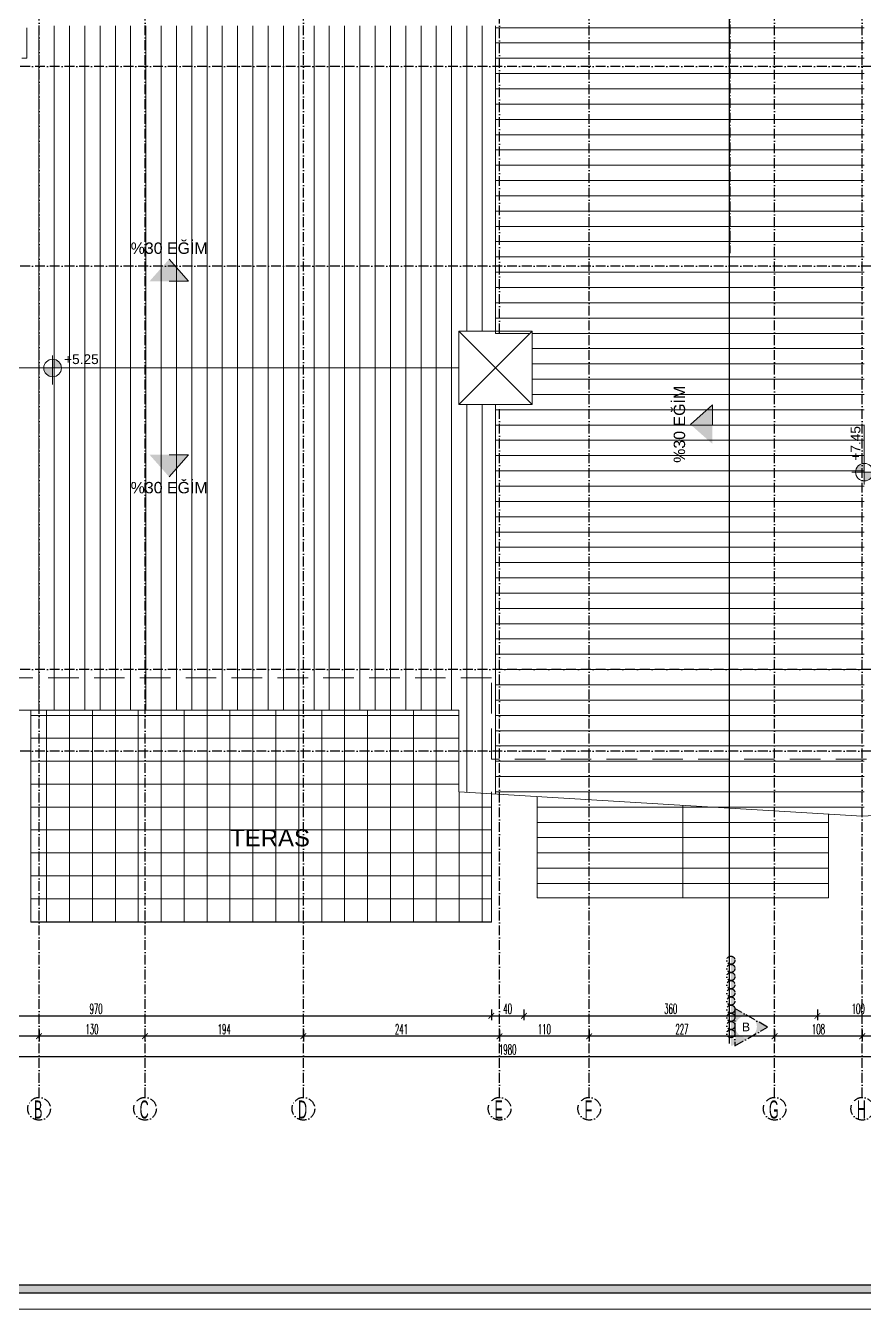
# Model space of a CAD drawing. Extents: x 775040 to 808375, y 4159409 to 4163651.
# Drawn here: x 788121 to 789150, y 4159409 to 4160984 of the extents above; entities that cross this region are included whole.
import ezdxf
from ezdxf.enums import TextEntityAlignment as Align

# ---------------------------------------------------------------- set-up
doc = ezdxf.new("R2010")
doc.units = 0
doc.header["$MEASUREMENT"] = 0
doc.header["$PDMODE"] = 3
for name, pattern in [('ACAD_ISO10W100', [18, 12, -3, 0, -3]), ('DUZ', [500, 500]), ('HIDDEN', [0.375, 0.25, -0.125])]:
    doc.linetypes.add(name, pattern=pattern)
doc.layers.get('0').update_dxf_attribs({"linetype": 'DUZ'})
for name, color, linetype, lineweight in [('KALIN', 30, 'Continuous', 18), ('yazı1', 53, 'Continuous', 15), ('Z_aks', 2, 'ACAD_ISO10W100', 30), ('Z_antet', 31, 'Continuous', 30), ('Z_dış ölçü', 115, 'Continuous', 25), ('Z_g2', 2, 'Continuous', 9), ('Z_g4', 4, 'Continuous', 15), ('Z_g6', 6, 'Continuous', 20), ('Z_kesit yazısı', 190, 'Continuous', 18), ('Z_kesit çizgisi', 6, 'ACAD_ISO10W100', 30), ('Z_tarama', 8, 'Continuous', 5), ('Z_yazı', 4, 'Continuous', 20), ('Z_zemin kat emsal', 1, 'Continuous', 9)]:
    doc.layers.add(name, color=color, linetype=linetype, lineweight=lineweight)
doc.styles.add('ARIAL', font='ariblk.ttf', dxfattribs={"height": 1})
doc.styles.add('KOT', font='ROMANS.SHX')
doc.styles.add('OLCUIC', font='ROMANS.SHX', dxfattribs={"width": 0.5})
doc.styles.add('SIMPLEX', font='arial.ttf', dxfattribs={"width": 0.5})
doc.dimstyles.new('ölçü 50', dxfattribs={"dimtxt": 12.5, "dimasz": 7, "dimexe": 5.3, "dimexo": 5, "dimgap": 2.5, "dimtad": 1, "dimdec": 0, "dimzin": 9, "dimdsep": 46, "dimtxsty": 'OLCUIC', "dimblk1": 'ARCHTICK', "dimblk2": 'ARCHTICK', "dimsah": 1, "dimcen": 0, "dimdle": 5.5, "dimadec": 0, "dimazin": 0, "dimtfac": 1, "dimtdec": 0, "dimtix": 1, "dimtofl": 0, "dimtmove": 1, "dimatfit": 3, "dimldrblk": 'ARCHTICK', "dimfxl": 0, "dimtolj": 1, "dimtzin": 0, "dimarcsym": 0})

# ---------------------------------------------------------------- blocks, each defined once
blk = doc.blocks.new('_ARCHTICK')
at = {"color": 0, "linetype": 'ByBlock', "const_width": 0.15}
blk.add_lwpolyline([(-0.5, -0.5), (0.5, 0.5)], dxfattribs=at)
blk = doc.blocks.new('*D904')
at = {"layer": 'Defpoints', "color": 0, "linetype": 'Continuous', "transparency": 16777216}
for p in [(787722.6, 4159793.8), (788692.6, 4159793.8), (788692.6, 4159768.8)]:
    blk.add_point(p, dxfattribs=at)
at = {"layer": 'Z_dış ölçü', "color": 0, "linetype": 'Continuous', "lineweight": -2, "transparency": 16777216}
for p, q in [((787717.1, 4159768.8), (788698.1, 4159768.8)), ((787722.6, 4159776.8), (787722.6, 4159763.5)), ((788692.6, 4159776.8), (788692.6, 4159763.5))]:
    blk.add_line(p, q, dxfattribs=at)
at = {"layer": 'Z_dış ölçü', "color": 0, "linetype": 'Continuous', "lineweight": -2, "transparency": 16777216, "xscale": 7, "yscale": 7, "zscale": 7, "rotation": 180}
blk.add_blockref('_ARCHTICK', (787722.6, 4159768.8), dxfattribs=at)
at = {"layer": 'Z_dış ölçü', "color": 0, "linetype": 'Continuous', "lineweight": -2, "transparency": 16777216, "xscale": 7, "yscale": 7, "zscale": 7}
blk.add_blockref('_ARCHTICK', (788692.6, 4159768.8), dxfattribs=at)
at = {"layer": 'Z_dış ölçü', "color": 0, "linetype": 'Continuous', "transparency": 16777216, "insert": (788207.6, 4159777.5), "char_height": 12.5, "attachment_point": 5, "style": 'OLCUIC'}
blk.add_mtext('\\A1;970', dxfattribs=at)
blk = doc.blocks.new('*D905')
at = {"layer": 'Defpoints', "color": 0, "linetype": 'Continuous', "transparency": 16777216}
for p in [(788692.6, 4159793.8), (788732.6, 4159795.1), (788732.6, 4159768.8)]:
    blk.add_point(p, dxfattribs=at)
at = {"layer": 'Z_dış ölçü', "color": 0, "linetype": 'Continuous', "lineweight": -2, "transparency": 16777216}
for p, q in [((788687.1, 4159768.8), (788738.1, 4159768.8)), ((788692.6, 4159776.8), (788692.6, 4159763.5)), ((788732.6, 4159776.8), (788732.6, 4159763.5))]:
    blk.add_line(p, q, dxfattribs=at)
at = {"layer": 'Z_dış ölçü', "color": 0, "linetype": 'Continuous', "lineweight": -2, "transparency": 16777216, "xscale": 7, "yscale": 7, "zscale": 7, "rotation": 180}
blk.add_blockref('_ARCHTICK', (788692.6, 4159768.8), dxfattribs=at)
at = {"layer": 'Z_dış ölçü', "color": 0, "linetype": 'Continuous', "lineweight": -2, "transparency": 16777216, "xscale": 7, "yscale": 7, "zscale": 7}
blk.add_blockref('_ARCHTICK', (788732.6, 4159768.8), dxfattribs=at)
at = {"layer": 'Z_dış ölçü', "color": 0, "linetype": 'Continuous', "transparency": 16777216, "insert": (788712.6, 4159777.5), "char_height": 12.5, "attachment_point": 5, "style": 'OLCUIC'}
blk.add_mtext('\\A1;40', dxfattribs=at)
blk = doc.blocks.new('*D906')
at = {"layer": 'Defpoints', "color": 0, "linetype": 'Continuous', "transparency": 16777216}
for p in [(788732.6, 4159795.1), (789092.6, 4159795.1), (789092.6, 4159768.8)]:
    blk.add_point(p, dxfattribs=at)
at = {"layer": 'Z_dış ölçü', "color": 0, "linetype": 'Continuous', "lineweight": -2, "transparency": 16777216}
for p, q in [((788727.1, 4159768.8), (789098.1, 4159768.8)), ((788732.6, 4159776.8), (788732.6, 4159763.5)), ((789092.6, 4159776.8), (789092.6, 4159763.5))]:
    blk.add_line(p, q, dxfattribs=at)
at = {"layer": 'Z_dış ölçü', "color": 0, "linetype": 'Continuous', "lineweight": -2, "transparency": 16777216, "xscale": 7, "yscale": 7, "zscale": 7, "rotation": 180}
blk.add_blockref('_ARCHTICK', (788732.6, 4159768.8), dxfattribs=at)
at = {"layer": 'Z_dış ölçü', "color": 0, "linetype": 'Continuous', "lineweight": -2, "transparency": 16777216, "xscale": 7, "yscale": 7, "zscale": 7}
blk.add_blockref('_ARCHTICK', (789092.6, 4159768.8), dxfattribs=at)
at = {"layer": 'Z_dış ölçü', "color": 0, "linetype": 'Continuous', "transparency": 16777216, "insert": (788912.6, 4159777.5), "char_height": 12.5, "attachment_point": 5, "style": 'OLCUIC'}
blk.add_mtext('\\A1;360', dxfattribs=at)
blk = doc.blocks.new('*D907')
at = {"layer": 'Defpoints', "color": 0, "linetype": 'Continuous', "transparency": 16777216}
for p in [(789092.6, 4159795.1), (789192.6, 4159793.8), (789192.6, 4159768.8)]:
    blk.add_point(p, dxfattribs=at)
at = {"layer": 'Z_dış ölçü', "color": 0, "linetype": 'Continuous', "lineweight": -2, "transparency": 16777216}
for p, q in [((789087.1, 4159768.8), (789198.1, 4159768.8)), ((789092.6, 4159776.8), (789092.6, 4159763.5)), ((789192.6, 4159776.8), (789192.6, 4159763.5))]:
    blk.add_line(p, q, dxfattribs=at)
at = {"layer": 'Z_dış ölçü', "color": 0, "linetype": 'Continuous', "lineweight": -2, "transparency": 16777216, "xscale": 7, "yscale": 7, "zscale": 7, "rotation": 180}
blk.add_blockref('_ARCHTICK', (789092.6, 4159768.8), dxfattribs=at)
at = {"layer": 'Z_dış ölçü', "color": 0, "linetype": 'Continuous', "lineweight": -2, "transparency": 16777216, "xscale": 7, "yscale": 7, "zscale": 7}
blk.add_blockref('_ARCHTICK', (789192.6, 4159768.8), dxfattribs=at)
at = {"layer": 'Z_dış ölçü', "color": 0, "linetype": 'Continuous', "transparency": 16777216, "insert": (789142.6, 4159777.5), "char_height": 12.5, "attachment_point": 5, "style": 'OLCUIC'}
blk.add_mtext('\\A1;100', dxfattribs=at)
blk = doc.blocks.new('*D982')
at = {"layer": 'Defpoints', "color": 0, "linetype": 'Continuous', "transparency": 16777216}
for p in [(787915.1, 4161723.8), (787407.6, 4160943.8), (788692.6, 4160943.8)]:
    blk.add_point(p, dxfattribs=at)
at = {"layer": 'Z_dış ölçü', "color": 0, "linetype": 'Continuous', "lineweight": -2, "transparency": 16777216}
for p, q in [((787415.6, 4161723.8), (787402.3, 4161723.8)), ((787407.6, 4161729.3), (787407.6, 4160938.3)), ((787415.6, 4160943.8), (787402.3, 4160943.8))]:
    blk.add_line(p, q, dxfattribs=at)
at = {"layer": 'Z_dış ölçü', "color": 0, "linetype": 'Continuous', "lineweight": -2, "transparency": 16777216, "xscale": 7, "yscale": 7, "zscale": 7}
for p, rotation in [((787407.6, 4161723.8), 90), ((787407.6, 4160943.8), 270)]:
    blk.add_blockref('_ARCHTICK', p, dxfattribs=dict(at, rotation=rotation))
at = {"layer": 'Z_dış ölçü', "color": 0, "linetype": 'Continuous', "transparency": 16777216, "insert": (787398.9, 4161333.8), "char_height": 12.5, "attachment_point": 5, "rotation": 90, "style": 'OLCUIC'}
blk.add_mtext('\\A1;780', dxfattribs=at)
blk = doc.blocks.new('*D983')
at = {"layer": 'Defpoints', "color": 0, "linetype": 'Continuous', "transparency": 16777216}
for p in [(788692.6, 4160943.8), (787407.6, 4160083.8), (788692.6, 4160083.8)]:
    blk.add_point(p, dxfattribs=at)
at = {"layer": 'Z_dış ölçü', "color": 0, "linetype": 'Continuous', "lineweight": -2, "transparency": 16777216}
for p, q in [((787407.6, 4160949.3), (787407.6, 4160078.3)), ((787415.6, 4160943.8), (787402.3, 4160943.8)), ((787415.6, 4160083.8), (787402.3, 4160083.8))]:
    blk.add_line(p, q, dxfattribs=at)
at = {"layer": 'Z_dış ölçü', "color": 0, "linetype": 'Continuous', "lineweight": -2, "transparency": 16777216, "xscale": 7, "yscale": 7, "zscale": 7}
for p, rotation in [((787407.6, 4160943.8), 90), ((787407.6, 4160083.8), 270)]:
    blk.add_blockref('_ARCHTICK', p, dxfattribs=dict(at, rotation=rotation))
at = {"layer": 'Z_dış ölçü', "color": 0, "linetype": 'Continuous', "transparency": 16777216, "insert": (787398.9, 4160513.8), "char_height": 12.5, "attachment_point": 5, "rotation": 90, "style": 'OLCUIC'}
blk.add_mtext('\\A1;860', dxfattribs=at)
blk = doc.blocks.new('*D984')
at = {"layer": 'Defpoints', "color": 0, "linetype": 'Continuous', "transparency": 16777216}
for p in [(788692.6, 4160083.8), (787407.6, 4159933.8), (788732.6, 4159933.8)]:
    blk.add_point(p, dxfattribs=at)
at = {"layer": 'Z_dış ölçü', "color": 0, "linetype": 'Continuous', "lineweight": -2, "transparency": 16777216}
for p, q in [((787415.6, 4160083.8), (787402.3, 4160083.8)), ((787407.6, 4160089.3), (787407.6, 4159928.3)), ((787415.6, 4159933.8), (787402.3, 4159933.8))]:
    blk.add_line(p, q, dxfattribs=at)
at = {"layer": 'Z_dış ölçü', "color": 0, "linetype": 'Continuous', "lineweight": -2, "transparency": 16777216, "xscale": 7, "yscale": 7, "zscale": 7}
for p, rotation in [((787407.6, 4160083.8), 90), ((787407.6, 4159933.8), 270)]:
    blk.add_blockref('_ARCHTICK', p, dxfattribs=dict(at, rotation=rotation))
at = {"layer": 'Z_dış ölçü', "color": 0, "linetype": 'Continuous', "transparency": 16777216, "insert": (787398.9, 4160008.8), "char_height": 12.5, "attachment_point": 5, "rotation": 90, "style": 'OLCUIC'}
blk.add_mtext('\\A1;150', dxfattribs=at)
blk = doc.blocks.new('*D953')
at = {"layer": 'Defpoints', "color": 0, "linetype": 'Continuous', "transparency": 16777216}
for p in [(789147.6, 4159832), (789212.6, 4159768.8), (789147.6, 4159743.8)]:
    blk.add_point(p, dxfattribs=at)
at = {"layer": 'Z_dış ölçü', "color": 0, "linetype": 'Continuous', "lineweight": -2, "transparency": 16777216}
for p, q in [((789147.6, 4159751.8), (789147.6, 4159738.5)), ((789212.6, 4159751.8), (789212.6, 4159738.5)), ((789218.1, 4159743.8), (789142.1, 4159743.8))]:
    blk.add_line(p, q, dxfattribs=at)
at = {"layer": 'Z_dış ölçü', "color": 0, "linetype": 'Continuous', "lineweight": -2, "transparency": 16777216, "xscale": 7, "yscale": 7, "zscale": 7, "rotation": 180}
blk.add_blockref('_ARCHTICK', (789147.6, 4159743.8), dxfattribs=at)
at = {"layer": 'Z_dış ölçü', "color": 0, "linetype": 'Continuous', "lineweight": -2, "transparency": 16777216, "xscale": 7, "yscale": 7, "zscale": 7}
blk.add_blockref('_ARCHTICK', (789212.6, 4159743.8), dxfattribs=at)
at = {"layer": 'Z_dış ölçü', "color": 0, "linetype": 'Continuous', "transparency": 16777216, "insert": (789180.1, 4159752.5), "char_height": 12.5, "attachment_point": 5, "style": 'OLCUIC'}
blk.add_mtext('\\A1;65', dxfattribs=at)
blk = doc.blocks.new('*D954')
at = {"layer": 'Defpoints', "color": 0, "linetype": 'Continuous', "transparency": 16777216}
for p in [(789040.1, 4159832), (789147.6, 4159832), (789040.1, 4159743.8)]:
    blk.add_point(p, dxfattribs=at)
at = {"layer": 'Z_dış ölçü', "color": 0, "linetype": 'Continuous', "lineweight": -2, "transparency": 16777216}
for p, q in [((789040.1, 4159751.8), (789040.1, 4159738.5)), ((789147.6, 4159751.8), (789147.6, 4159738.5)), ((789153.1, 4159743.8), (789034.6, 4159743.8))]:
    blk.add_line(p, q, dxfattribs=at)
at = {"layer": 'Z_dış ölçü', "color": 0, "linetype": 'Continuous', "lineweight": -2, "transparency": 16777216, "xscale": 7, "yscale": 7, "zscale": 7, "rotation": 180}
blk.add_blockref('_ARCHTICK', (789040.1, 4159743.8), dxfattribs=at)
at = {"layer": 'Z_dış ölçü', "color": 0, "linetype": 'Continuous', "lineweight": -2, "transparency": 16777216, "xscale": 7, "yscale": 7, "zscale": 7}
blk.add_blockref('_ARCHTICK', (789147.6, 4159743.8), dxfattribs=at)
at = {"layer": 'Z_dış ölçü', "color": 0, "linetype": 'Continuous', "transparency": 16777216, "insert": (789093.9, 4159752.5), "char_height": 12.5, "attachment_point": 5, "style": 'OLCUIC'}
blk.add_mtext('\\A1;108', dxfattribs=at)
blk = doc.blocks.new('*D955')
at = {"layer": 'Defpoints', "color": 0, "linetype": 'Continuous', "transparency": 16777216}
for p in [(788812.6, 4159832), (789040.1, 4159832), (788812.6, 4159743.8)]:
    blk.add_point(p, dxfattribs=at)
at = {"layer": 'Z_dış ölçü', "color": 0, "linetype": 'Continuous', "lineweight": -2, "transparency": 16777216}
for p, q in [((788812.6, 4159751.8), (788812.6, 4159738.5)), ((789040.1, 4159751.8), (789040.1, 4159738.5)), ((789045.6, 4159743.8), (788807.1, 4159743.8))]:
    blk.add_line(p, q, dxfattribs=at)
at = {"layer": 'Z_dış ölçü', "color": 0, "linetype": 'Continuous', "lineweight": -2, "transparency": 16777216, "xscale": 7, "yscale": 7, "zscale": 7, "rotation": 180}
blk.add_blockref('_ARCHTICK', (788812.6, 4159743.8), dxfattribs=at)
at = {"layer": 'Z_dış ölçü', "color": 0, "linetype": 'Continuous', "lineweight": -2, "transparency": 16777216, "xscale": 7, "yscale": 7, "zscale": 7}
blk.add_blockref('_ARCHTICK', (789040.1, 4159743.8), dxfattribs=at)
at = {"layer": 'Z_dış ölçü', "color": 0, "linetype": 'Continuous', "transparency": 16777216, "insert": (788926.4, 4159752.5), "char_height": 12.5, "attachment_point": 5, "style": 'OLCUIC'}
blk.add_mtext('\\A1;227', dxfattribs=at)
blk = doc.blocks.new('*D956')
at = {"layer": 'Defpoints', "color": 0, "linetype": 'Continuous', "transparency": 16777216}
for p in [(788702.6, 4159832), (788812.6, 4159832), (788702.6, 4159743.8)]:
    blk.add_point(p, dxfattribs=at)
at = {"layer": 'Z_dış ölçü', "color": 0, "linetype": 'Continuous', "lineweight": -2, "transparency": 16777216}
for p, q in [((788702.6, 4159751.8), (788702.6, 4159738.5)), ((788812.6, 4159751.8), (788812.6, 4159738.5)), ((788818.1, 4159743.8), (788697.1, 4159743.8))]:
    blk.add_line(p, q, dxfattribs=at)
at = {"layer": 'Z_dış ölçü', "color": 0, "linetype": 'Continuous', "lineweight": -2, "transparency": 16777216, "xscale": 7, "yscale": 7, "zscale": 7, "rotation": 180}
blk.add_blockref('_ARCHTICK', (788702.6, 4159743.8), dxfattribs=at)
at = {"layer": 'Z_dış ölçü', "color": 0, "linetype": 'Continuous', "lineweight": -2, "transparency": 16777216, "xscale": 7, "yscale": 7, "zscale": 7}
blk.add_blockref('_ARCHTICK', (788812.6, 4159743.8), dxfattribs=at)
at = {"layer": 'Z_dış ölçü', "color": 0, "linetype": 'Continuous', "transparency": 16777216, "insert": (788757.6, 4159752.5), "char_height": 12.5, "attachment_point": 5, "style": 'OLCUIC'}
blk.add_mtext('\\A1;110', dxfattribs=at)
blk = doc.blocks.new('*D957')
at = {"layer": 'Defpoints', "color": 0, "linetype": 'Continuous', "transparency": 16777216}
for p in [(788461.9, 4159832), (788702.6, 4159832), (788461.9, 4159743.8)]:
    blk.add_point(p, dxfattribs=at)
at = {"layer": 'Z_dış ölçü', "color": 0, "linetype": 'Continuous', "lineweight": -2, "transparency": 16777216}
for p, q in [((788461.9, 4159751.8), (788461.9, 4159738.5)), ((788702.6, 4159751.8), (788702.6, 4159738.5)), ((788708.1, 4159743.8), (788456.4, 4159743.8))]:
    blk.add_line(p, q, dxfattribs=at)
at = {"layer": 'Z_dış ölçü', "color": 0, "linetype": 'Continuous', "lineweight": -2, "transparency": 16777216, "xscale": 7, "yscale": 7, "zscale": 7, "rotation": 180}
blk.add_blockref('_ARCHTICK', (788461.9, 4159743.8), dxfattribs=at)
at = {"layer": 'Z_dış ölçü', "color": 0, "linetype": 'Continuous', "lineweight": -2, "transparency": 16777216, "xscale": 7, "yscale": 7, "zscale": 7}
blk.add_blockref('_ARCHTICK', (788702.6, 4159743.8), dxfattribs=at)
at = {"layer": 'Z_dış ölçü', "color": 0, "linetype": 'Continuous', "transparency": 16777216, "insert": (788582.3, 4159752.5), "char_height": 12.5, "attachment_point": 5, "style": 'OLCUIC'}
blk.add_mtext('\\A1;241', dxfattribs=at)
blk = doc.blocks.new('*D958')
at = {"layer": 'Defpoints', "color": 0, "linetype": 'Continuous', "transparency": 16777216}
for p in [(788267.6, 4159832), (788461.9, 4159832), (788267.6, 4159743.8)]:
    blk.add_point(p, dxfattribs=at)
at = {"layer": 'Z_dış ölçü', "color": 0, "linetype": 'Continuous', "lineweight": -2, "transparency": 16777216}
for p, q in [((788267.6, 4159751.8), (788267.6, 4159738.5)), ((788461.9, 4159751.8), (788461.9, 4159738.5)), ((788467.4, 4159743.8), (788262.1, 4159743.8))]:
    blk.add_line(p, q, dxfattribs=at)
at = {"layer": 'Z_dış ölçü', "color": 0, "linetype": 'Continuous', "lineweight": -2, "transparency": 16777216, "xscale": 7, "yscale": 7, "zscale": 7, "rotation": 180}
blk.add_blockref('_ARCHTICK', (788267.6, 4159743.8), dxfattribs=at)
at = {"layer": 'Z_dış ölçü', "color": 0, "linetype": 'Continuous', "lineweight": -2, "transparency": 16777216, "xscale": 7, "yscale": 7, "zscale": 7}
blk.add_blockref('_ARCHTICK', (788461.9, 4159743.8), dxfattribs=at)
at = {"layer": 'Z_dış ölçü', "color": 0, "linetype": 'Continuous', "transparency": 16777216, "insert": (788364.8, 4159752.5), "char_height": 12.5, "attachment_point": 5, "style": 'OLCUIC'}
blk.add_mtext('\\A1;194', dxfattribs=at)
blk = doc.blocks.new('*D959')
at = {"layer": 'Defpoints', "color": 0, "linetype": 'Continuous', "transparency": 16777216}
for p in [(788137.6, 4159832), (788267.6, 4159832), (788137.6, 4159743.8)]:
    blk.add_point(p, dxfattribs=at)
at = {"layer": 'Z_dış ölçü', "color": 0, "linetype": 'Continuous', "lineweight": -2, "transparency": 16777216}
for p, q in [((788137.6, 4159751.8), (788137.6, 4159738.5)), ((788267.6, 4159751.8), (788267.6, 4159738.5)), ((788273.1, 4159743.8), (788132.1, 4159743.8))]:
    blk.add_line(p, q, dxfattribs=at)
at = {"layer": 'Z_dış ölçü', "color": 0, "linetype": 'Continuous', "lineweight": -2, "transparency": 16777216, "xscale": 7, "yscale": 7, "zscale": 7, "rotation": 180}
blk.add_blockref('_ARCHTICK', (788137.6, 4159743.8), dxfattribs=at)
at = {"layer": 'Z_dış ölçü', "color": 0, "linetype": 'Continuous', "lineweight": -2, "transparency": 16777216, "xscale": 7, "yscale": 7, "zscale": 7}
blk.add_blockref('_ARCHTICK', (788267.6, 4159743.8), dxfattribs=at)
at = {"layer": 'Z_dış ölçü', "color": 0, "linetype": 'Continuous', "transparency": 16777216, "insert": (788202.6, 4159752.5), "char_height": 12.5, "attachment_point": 5, "style": 'OLCUIC'}
blk.add_mtext('\\A1;130', dxfattribs=at)
blk = doc.blocks.new('*D960')
at = {"layer": 'Defpoints', "color": 0, "linetype": 'Continuous', "transparency": 16777216}
for p in [(787732.6, 4159847.8), (788137.6, 4159832), (787732.6, 4159743.8)]:
    blk.add_point(p, dxfattribs=at)
at = {"layer": 'Z_dış ölçü', "color": 0, "linetype": 'Continuous', "lineweight": -2, "transparency": 16777216}
for p, q in [((787732.6, 4159751.8), (787732.6, 4159738.5)), ((788137.6, 4159751.8), (788137.6, 4159738.5)), ((788143.1, 4159743.8), (787727.1, 4159743.8))]:
    blk.add_line(p, q, dxfattribs=at)
at = {"layer": 'Z_dış ölçü', "color": 0, "linetype": 'Continuous', "lineweight": -2, "transparency": 16777216, "xscale": 7, "yscale": 7, "zscale": 7, "rotation": 180}
blk.add_blockref('_ARCHTICK', (787732.6, 4159743.8), dxfattribs=at)
at = {"layer": 'Z_dış ölçü', "color": 0, "linetype": 'Continuous', "lineweight": -2, "transparency": 16777216, "xscale": 7, "yscale": 7, "zscale": 7}
blk.add_blockref('_ARCHTICK', (788137.6, 4159743.8), dxfattribs=at)
at = {"layer": 'Z_dış ölçü', "color": 0, "linetype": 'Continuous', "transparency": 16777216, "insert": (787935.1, 4159752.5), "char_height": 12.5, "attachment_point": 5, "style": 'OLCUIC'}
blk.add_mtext('\\A1;405', dxfattribs=at)
blk = doc.blocks.new('*D962')
at = {"layer": 'Defpoints', "color": 0, "linetype": 'Continuous', "transparency": 16777216}
for p in [(787722.6, 4159743.8), (789702.6, 4159743.8), (789702.6, 4159718.8)]:
    blk.add_point(p, dxfattribs=at)
at = {"layer": 'Z_dış ölçü', "color": 0, "linetype": 'Continuous', "lineweight": -2, "transparency": 16777216}
for p, q in [((787717.1, 4159718.8), (789708.1, 4159718.8)), ((787722.6, 4159726.8), (787722.6, 4159713.5)), ((789702.6, 4159726.8), (789702.6, 4159713.5))]:
    blk.add_line(p, q, dxfattribs=at)
at = {"layer": 'Z_dış ölçü', "color": 0, "linetype": 'Continuous', "lineweight": -2, "transparency": 16777216, "xscale": 7, "yscale": 7, "zscale": 7, "rotation": 180}
blk.add_blockref('_ARCHTICK', (787722.6, 4159718.8), dxfattribs=at)
at = {"layer": 'Z_dış ölçü', "color": 0, "linetype": 'Continuous', "lineweight": -2, "transparency": 16777216, "xscale": 7, "yscale": 7, "zscale": 7}
blk.add_blockref('_ARCHTICK', (789702.6, 4159718.8), dxfattribs=at)
at = {"layer": 'Z_dış ölçü', "color": 0, "linetype": 'Continuous', "transparency": 16777216, "insert": (788712.6, 4159727.5), "char_height": 12.5, "attachment_point": 5, "style": 'OLCUIC'}
blk.add_mtext('\\A1;1980', dxfattribs=at)

msp = doc.modelspace()

# ---------------------------------------------------------------- hatches: boundary and pattern name
at = {"layer": 'Z_antet'}
msp.add_hatch(color=256, dxfattribs=at).paths.add_polyline_path([(787057.64, 4159743.65), (787057.64, 4159438.75), (790347.64, 4159438.75), (790347.64, 4163258.75), (787057.64, 4163258.75), (787057.64, 4159741.15), (787047.64, 4159741.15), (787047.64, 4163268.75), (790357.64, 4163268.75), (790357.64, 4159428.75), (787047.64, 4159428.75), (787047.64, 4159743.65)])
at = {"layer": 'Z_kesit çizgisi', "lineweight": 30}
h = msp.add_hatch(color=256, dxfattribs=at)
h.paths.add_polyline_path([(788986.46, 4159832.06), (788986.46, 4159842.06, -1)])
h.paths.add_polyline_path([(788986.46, 4159822.06), (788986.46, 4159832.06, -1)])
h.paths.add_polyline_path([(788986.46, 4159812.06), (788986.46, 4159822.06, -1)])
h.paths.add_polyline_path([(788986.46, 4159802.06), (788986.46, 4159812.06, -1)])
h.paths.add_polyline_path([(788986.46, 4159792.06), (788986.46, 4159802.06, -1)])
h.paths.add_polyline_path([(788986.46, 4159782.06), (788986.46, 4159792.06, -1)])
h.paths.add_polyline_path([(788986.46, 4159772.06), (788986.46, 4159782.06, -1)])
h.paths.add_polyline_path([(788986.46, 4159762.06), (788986.46, 4159772.06, -1)])
h.paths.add_polyline_path([(788986.46, 4159752.06), (788986.46, 4159762.06, -1)])
h.paths.add_polyline_path([(788986.46, 4159742.06), (788986.46, 4159752.06, -1)])
h.paths.add_polyline_path([(788986.46, 4159732.06), (788986.46, 4159742.06, -1)])
h = msp.add_hatch(color=256, dxfattribs=at)
h.paths.add_polyline_path([(789031.77, 4159755.56), (789011.77, 4159744.1, 0.5750713), (789011.77, 4159767.02)])
h.paths.add_polyline_path([(789005.11, 4159742.31, 0.1290494), (789011.62, 4159744.01), (788991.77, 4159732.65), (788991.77, 4159755.56), (788991.77, 4159778.47), (789011.62, 4159767.11, 0.1290494), (789005.11, 4159768.82, 1)])
at = {"layer": 'Z_tarama'}
h = msp.add_hatch(dxfattribs=at)
h.set_pattern_fill('NET', color=256, scale=225, style=0)
h.paths.add_polyline_path([(788692.64, 4160041.33), (788652.64, 4160043.75), (788652.64, 4160143.75), (788127.64, 4160143.75), (788127.64, 4159883.75), (788692.64, 4159883.75)])
h = msp.add_hatch(dxfattribs=at)
h.set_pattern_fill('ANSI31', color=256, scale=150, angle=135, style=0)
h.paths.add_polyline_path([(788927.64, 4160027.09), (788748.89, 4160037.92), (788748.89, 4159913.75), (788927.64, 4159913.75)])
h.paths.add_polyline_path([(789106.39, 4160016.25), (788927.64, 4160027.09), (788927.64, 4159913.75), (789106.39, 4159913.75)])
h.paths.add_polyline_path([(789367.64, 4160027.09), (789188.89, 4160016.25), (789188.89, 4159913.75), (789367.64, 4159913.75)])
h.paths.add_polyline_path([(789546.39, 4160037.92), (789367.64, 4160027.09), (789367.64, 4159913.75), (789546.39, 4159913.75)])
at = {"layer": 'Z_yazı'}
for points in [[(788297.21, 4160697.26), (788321.11, 4160670.27), (788297.21, 4160670.27), (788273.3, 4160670.27)], [(788936.76, 4160494.52), (788963.75, 4160518.43), (788963.75, 4160494.52), (788963.75, 4160470.61)], [(788297.21, 4160430.25), (788321.11, 4160457.24), (788297.21, 4160457.24), (788273.3, 4160457.24)]]:
    msp.add_hatch(color=256, dxfattribs=at).paths.add_polyline_path(points)
at = {"layer": 'Z_yazı', "linetype": 'Continuous'}
h = msp.add_hatch(color=256, dxfattribs=at)
h.paths.add_polyline_path([(788154.28, 4160574.55), (788154.28, 4160563.75), (788165.08, 4160563.75, 0.4142136)])
h.paths.add_polyline_path([(788154.28, 4160563.75), (788143.48, 4160563.75, 0.4142136), (788154.28, 4160552.95)])
h = msp.add_hatch(color=256, dxfattribs=at)
h.paths.add_polyline_path([(789139.34, 4160435.96), (789150.14, 4160435.96), (789150.14, 4160446.76, 0.4142136)])
h.paths.add_polyline_path([(789150.14, 4160435.96), (789150.14, 4160425.16, 0.4142136), (789160.94, 4160435.96)])

# ---------------------------------------------------------------- linework, layer by layer
at = {"layer": 'KALIN'}
msp.add_lwpolyline([(786907.64, 4163288.75), (786907.64, 4159408.75), (790377.64, 4159408.75), (790377.64, 4163288.75)], close=True, dxfattribs=at)
msp.add_lwpolyline([(786927.64, 4159741.15), (786927.64, 4163288.75), (790377.64, 4163288.75), (790377.64, 4159408.75), (786927.64, 4159408.75), (786927.64, 4159743.65)], dxfattribs=at)
at = {"layer": 'Z_aks'}
for p, q in [((788137.64, 4159668.75), (788137.64, 4163028.75)), ((788267.64, 4159668.75), (788267.64, 4163028.75)), ((788461.92, 4159668.75), (788461.92, 4163028.75)), ((788702.64, 4160606.25), (788702.64, 4163028.75)), ((788812.64, 4159668.75), (788812.64, 4163028.75)), ((789040.14, 4159668.75), (789040.14, 4163028.75)), ((789147.64, 4159668.75), (789147.64, 4163028.75)), ((790117.64, 4160933.75), (787307.64, 4160933.75)), ((790117.64, 4160688.75), (787307.64, 4160688.75)), ((788702.64, 4159668.75), (788702.64, 4160518.75)), ((790117.64, 4160193.75), (787307.64, 4160193.75)), ((790117.64, 4160093.75), (787307.64, 4160093.75))]:
    msp.add_line(p, q, dxfattribs=at)
for centre in [(788137.64, 4159654.85), (788267.64, 4159654.85), (788461.92, 4159654.85), (788702.64, 4159654.85), (788812.64, 4159654.85), (789040.14, 4159654.85), (789147.64, 4159654.85)]:
    msp.add_circle(centre, 13.91, dxfattribs=at)
at = {"layer": 'Z_antet'}
msp.add_lwpolyline([(787057.64, 4159743.65), (787057.64, 4159438.75), (790347.64, 4159438.75), (790347.64, 4163258.75), (787057.64, 4163258.75), (787057.64, 4159741.15), (787047.64, 4159741.15), (787047.64, 4163268.75), (790357.64, 4163268.75), (790357.64, 4159428.75), (787047.64, 4159428.75), (787047.64, 4159743.65)], close=True, dxfattribs=at)
at = {"layer": 'Z_g2'}
for p, q in [((788127.64, 4160143.75), (788127.64, 4159883.75)), ((788692.64, 4159883.75), (788692.64, 4160043.75)), ((788127.64, 4159883.75), (788692.64, 4159883.75))]:
    msp.add_line(p, q, dxfattribs=at)
at = {"layer": 'Z_g4', "linetype": 'Continuous'}
for p, q in [((788748.89, 4160037.92), (788748.89, 4159913.75)), ((788927.64, 4159913.75), (788927.64, 4160027.09)), ((789106.39, 4159913.75), (789106.39, 4160016.25)), ((789106.39, 4159913.75), (788748.89, 4159913.75))]:
    msp.add_line(p, q, dxfattribs=at)
at = {"layer": 'Z_g6', "linetype": 'Continuous'}
for p, q in [((788697.64, 4160606.25), (788697.64, 4160983.75)), ((788652.64, 4160608.75), (788742.64, 4160518.75)), ((788742.64, 4160608.75), (788652.64, 4160518.75)), ((787652.64, 4160563.75), (788652.64, 4160563.75)), ((788697.64, 4160041.03), (788697.64, 4160518.75)), ((788652.64, 4160143.75), (787682.64, 4160143.75)), ((788652.64, 4160043.75), (788652.64, 4160143.75)), ((789147.64, 4160013.75), (788652.64, 4160043.75)), ((789147.64, 4160013.75), (789642.64, 4160043.75))]:
    msp.add_line(p, q, dxfattribs=at)
msp.add_lwpolyline([(788652.64, 4160518.75), (788742.64, 4160518.75), (788742.64, 4160608.75), (788652.64, 4160608.75)], close=True, dxfattribs=at)
at = {"layer": 'Z_kesit çizgisi', "linetype": 'Continuous'}
msp.add_line((788984.3, 4162908.7), (788984.3, 4159734.81), dxfattribs=at)
at = {"layer": 'Z_kesit çizgisi'}
msp.add_line((788985.02, 4162903.99), (788985.02, 4160704.69), dxfattribs=at)
at = {"layer": 'Z_kesit çizgisi', "lineweight": 30}
msp.add_lwpolyline([(789031.46, 4159754.97), (788991.46, 4159777.89), (788991.46, 4159754.97), (788991.46, 4159732.06)], close=True, dxfattribs=at)
for centre in [(788986.46, 4159837.06), (788986.46, 4159827.06), (788986.46, 4159817.06), (788986.46, 4159807.06), (788986.46, 4159797.06), (788986.46, 4159787.06), (788986.46, 4159777.06), (788986.46, 4159767.06), (788986.46, 4159757.06), (788986.46, 4159747.06)]:
    msp.add_circle(centre, 5, dxfattribs=at)
at = {"layer": 'Z_tarama'}
for p, q in [((788137.5, 4160563.75), (788137.5, 4160983.75)), ((788156.25, 4160563.75), (788156.25, 4160983.75)), ((788175, 4160563.75), (788175, 4160983.75)), ((788193.75, 4160563.75), (788193.75, 4160983.75)), ((788212.5, 4160563.75), (788212.5, 4160983.75)), ((788231.25, 4160563.75), (788231.25, 4160983.75)), ((788250, 4160563.75), (788250, 4160983.75)), ((788268.75, 4160563.75), (788268.75, 4160983.75)), ((788287.5, 4160563.75), (788287.5, 4160983.75)), ((788306.25, 4160563.75), (788306.25, 4160983.75)), ((788325, 4160563.75), (788325, 4160983.75)), ((788343.75, 4160563.75), (788343.75, 4160983.75)), ((788362.5, 4160563.75), (788362.5, 4160983.75)), ((788381.25, 4160563.75), (788381.25, 4160983.75)), ((788400, 4160563.75), (788400, 4160983.75)), ((788418.75, 4160563.75), (788418.75, 4160983.75)), ((788437.5, 4160563.75), (788437.5, 4160983.75)), ((788456.25, 4160563.75), (788456.25, 4160983.75)), ((788475, 4160563.75), (788475, 4160983.75)), ((788493.75, 4160563.75), (788493.75, 4160983.75)), ((788512.5, 4160563.75), (788512.5, 4160983.75)), ((788531.25, 4160563.75), (788531.25, 4160983.75)), ((788550, 4160563.75), (788550, 4160983.75)), ((788568.75, 4160563.75), (788568.75, 4160983.75)), ((788587.5, 4160563.75), (788587.5, 4160983.75)), ((788606.25, 4160563.75), (788606.25, 4160983.75)), ((788625, 4160563.75), (788625, 4160983.75)), ((788643.75, 4160563.75), (788643.75, 4160983.75)), ((788662.5, 4160608.75), (788662.5, 4160983.75)), ((788681.25, 4160608.75), (788681.25, 4160983.75)), ((789150.14, 4160981.25), (788697.64, 4160981.25)), ((789150.14, 4160962.5), (788697.64, 4160962.5)), ((789150.14, 4160943.75), (788697.64, 4160943.75)), ((789150.14, 4160925), (788697.64, 4160925)), ((789150.14, 4160906.25), (788697.64, 4160906.25)), ((789150.14, 4160887.5), (788697.64, 4160887.5)), ((789150.14, 4160868.75), (788697.64, 4160868.75)), ((789150.14, 4160850), (788697.64, 4160850)), ((789150.14, 4160831.25), (788697.64, 4160831.25)), ((789150.14, 4160812.5), (788697.64, 4160812.5)), ((789150.14, 4160793.75), (788697.64, 4160793.75)), ((789150.14, 4160775), (788697.64, 4160775)), ((789150.14, 4160756.25), (788697.64, 4160756.25)), ((789150.14, 4160737.5), (788697.64, 4160737.5)), ((789150.14, 4160718.75), (788697.64, 4160718.75)), ((789150.14, 4160700), (788697.64, 4160700)), ((789150.14, 4160681.25), (788697.64, 4160681.25)), ((789150.14, 4160662.5), (788697.64, 4160662.5)), ((789150.14, 4160643.75), (788697.64, 4160643.75)), ((789150.14, 4160625), (788697.64, 4160625)), ((788740.14, 4160606.25), (788697.64, 4160606.25)), ((789150.14, 4160606.25), (788742.64, 4160606.25)), ((789150.14, 4160587.5), (788742.64, 4160587.5)), ((789150.14, 4160568.75), (788742.64, 4160568.75)), ((788137.5, 4160143.75), (788137.5, 4160563.75)), ((788156.25, 4160143.75), (788156.25, 4160563.75)), ((788175, 4160143.75), (788175, 4160563.75)), ((788193.75, 4160143.75), (788193.75, 4160563.75)), ((788212.5, 4160143.75), (788212.5, 4160563.75)), ((788231.25, 4160143.75), (788231.25, 4160563.75)), ((788250, 4160143.75), (788250, 4160563.75)), ((788268.75, 4160143.75), (788268.75, 4160563.75)), ((788287.5, 4160143.75), (788287.5, 4160563.75)), ((788306.25, 4160143.75), (788306.25, 4160563.75)), ((788325, 4160143.75), (788325, 4160563.75)), ((788343.75, 4160143.75), (788343.75, 4160563.75)), ((788362.5, 4160143.75), (788362.5, 4160563.75)), ((788381.25, 4160143.75), (788381.25, 4160563.75)), ((788400, 4160143.75), (788400, 4160563.75)), ((788418.75, 4160143.75), (788418.75, 4160563.75)), ((788437.5, 4160143.75), (788437.5, 4160563.75)), ((788456.25, 4160143.75), (788456.25, 4160563.75)), ((788475, 4160143.75), (788475, 4160563.75)), ((788493.75, 4160143.75), (788493.75, 4160563.75)), ((788512.5, 4160143.75), (788512.5, 4160563.75)), ((788531.25, 4160143.75), (788531.25, 4160563.75)), ((788550, 4160143.75), (788550, 4160563.75)), ((788568.75, 4160143.75), (788568.75, 4160563.75)), ((788587.5, 4160143.75), (788587.5, 4160563.75)), ((788606.25, 4160143.75), (788606.25, 4160563.75)), ((788625, 4160143.75), (788625, 4160563.75)), ((788643.75, 4160143.75), (788643.75, 4160563.75)), ((789150.14, 4160550), (788742.64, 4160550)), ((788730.15, 4160531.25), (788730.15, 4160531.25)), ((789150.14, 4160531.25), (788742.64, 4160531.25)), ((788662.5, 4160043.16), (788662.5, 4160518.75)), ((788681.25, 4160042.02), (788681.25, 4160518.75)), ((789150.14, 4160512.5), (788697.64, 4160512.5)), ((789150.14, 4160493.75), (788697.64, 4160493.75)), ((789150.14, 4160475), (788697.64, 4160475)), ((789150.14, 4160456.25), (788697.64, 4160456.25)), ((789150.14, 4160437.5), (788697.64, 4160437.5)), ((789150.14, 4160418.75), (788697.64, 4160418.75)), ((789150.14, 4160400), (788697.64, 4160400)), ((789150.14, 4160381.25), (788697.64, 4160381.25)), ((789150.14, 4160362.5), (788697.64, 4160362.5)), ((789150.14, 4160343.75), (788697.64, 4160343.75)), ((789150.14, 4160325), (788697.64, 4160325)), ((789150.14, 4160306.25), (788697.64, 4160306.25)), ((789150.14, 4160287.5), (788697.64, 4160287.5)), ((789150.14, 4160268.75), (788697.64, 4160268.75)), ((789150.14, 4160250), (788697.64, 4160250)), ((789150.14, 4160231.25), (788697.64, 4160231.25)), ((789150.14, 4160212.5), (788697.64, 4160212.5)), ((789150.14, 4160193.75), (788697.64, 4160193.75)), ((789150.14, 4160175), (788697.64, 4160175)), ((789150.14, 4160156.25), (788697.64, 4160156.25)), ((789150.14, 4160137.5), (788697.64, 4160137.5)), ((789150.14, 4160118.75), (788697.64, 4160118.75)), ((789150.14, 4160100), (788697.64, 4160100)), ((789150.14, 4160081.25), (788697.64, 4160081.25)), ((789150.14, 4160062.5), (788697.64, 4160062.5)), ((789150.14, 4160043.75), (788697.64, 4160043.75)), ((789150.14, 4160025), (788962.1, 4160025))]:
    msp.add_line(p, q, dxfattribs=at)
at = {"layer": 'Z_yazı', "linetype": 'Continuous'}
for p, q in [((788154.28, 4160578.87), (788154.28, 4160543.63)), ((788139.16, 4160563.75), (788212.5, 4160563.75)), ((789150.14, 4160420.84), (789150.14, 4160494.19)), ((789135.02, 4160435.96), (789170.26, 4160435.96))]:
    msp.add_line(p, q, dxfattribs=at)
at = {"layer": 'Z_yazı'}
for points in [[(788297.21, 4160697.26), (788321.11, 4160670.27), (788297.21, 4160670.27)], [(788936.76, 4160494.52), (788963.75, 4160518.43), (788963.75, 4160494.52)], [(788297.21, 4160430.25), (788321.11, 4160457.24), (788297.21, 4160457.24)]]:
    msp.add_lwpolyline(points, dxfattribs=at)
at = {"layer": 'Z_yazı', "linetype": 'Continuous'}
for centre in [(788154.28, 4160563.75), (789150.14, 4160435.96)]:
    msp.add_circle(centre, 10.8, dxfattribs=at)
at = {"layer": 'Z_zemin kat emsal', "linetype": 'HIDDEN', "ltscale": 150}
msp.add_lwpolyline([(787722.64, 4162613.75), (788502.64, 4162613.75), (788502.64, 4162553.75), (788797.64, 4162553.75), (788797.64, 4162613.75), (789602.64, 4162613.75), (789602.64, 4161643.75), (789672.64, 4161643.75), (789672.64, 4160678.75), (789602.64, 4160678.75), (789602.64, 4160083.75), (788692.64, 4160083.75), (788692.64, 4160183.75), (787722.64, 4160183.75), (787722.64, 4160943.75), (788122.64, 4160943.75), (788122.64, 4161723.75), (787915.13, 4161723.75), (787915.13, 4161803.75), (787722.64, 4161803.75), (787722.64, 4162613.75)], dxfattribs=at)

# ---------------------------------------------------------------- texts
at = {"layer": 'yazı1', "ltscale": 0.01, "style": 'SIMPLEX', "width": 0.5}
for s, p in [('B', (788136.64, 4159653.93)), ('C', (788266.64, 4159653.93)), ('D', (788460.92, 4159653.93)), ('E', (788701.64, 4159653.93)), ('F', (788811.64, 4159653.93)), ('G', (789039.14, 4159653.93)), ('H', (789146.64, 4159653.93))]:
    msp.add_text(s, height=22.14, dxfattribs=at).set_placement(p, align=Align.MIDDLE_CENTER)
at = {"layer": 'Z_kesit yazısı', "insert": (789005.01, 4159755.24), "char_height": 10.66, "width": 187.9858, "attachment_point": 5, "style": 'KOT'}
msp.add_mtext('{\\fArial|b0|i0|c162|p34;B}', dxfattribs=at)
at = {"layer": 'Z_yazı', "attachment_point": 5, "style": 'ARIAL'}
for s, insert, char_height, width in [('{\\fArial|b0|i0|c162|p34;%30 EĞİM}', (788297.32, 4160710.66), 14, 187.9858), ('{\\fArial|b0|i0|c162|p34;%30 EĞİM}', (788297.32, 4160416.85), 14, 187.9858), ('{\\fArial|b0|i0|c162|p34;TERAS}', (788421.1, 4159987.14), 21, 311.9787)]:
    msp.add_mtext(s, dxfattribs=dict(at, insert=insert, char_height=char_height, width=width))
at = {"layer": 'Z_yazı', "linetype": 'Continuous', "insert": (788189.59, 4160574.47), "char_height": 12, "width": 44.2597, "attachment_point": 5, "style": 'ARIAL'}
msp.add_mtext('{\\fArial|b0|i0|c162|p34;+5.25}', dxfattribs=at)
at = {"layer": 'Z_yazı', "insert": (788923.36, 4160494.63), "char_height": 14, "width": 187.9858, "attachment_point": 5, "rotation": 90, "style": 'ARIAL'}
msp.add_mtext('{\\fArial|b0|i0|c162|p34;%30 EĞİM}', dxfattribs=at)
at = {"layer": 'Z_yazı', "linetype": 'Continuous', "insert": (789139.42, 4160471.28), "char_height": 12, "width": 44.2597, "attachment_point": 5, "rotation": 90, "style": 'ARIAL'}
msp.add_mtext('{\\fArial|b0|i0|c162|p34;+7.45}', dxfattribs=at)

# ---------------------------------------------------------------- dimensions: what is measured, and where the dimension line sits
at = {"layer": 'Z_dış ölçü', "linetype": 'Continuous'}
for base, p1, p2, picture, middle in [((787407.64, 4160943.75), (787915.13, 4161723.75), (788692.64, 4160943.75), '*D982', (787398.89, 4161333.75)), ((787407.64, 4160083.75), (788692.64, 4160943.75), (788692.64, 4160083.75), '*D983', (787398.89, 4160513.75)), ((787407.64, 4159933.75), (788692.64, 4160083.75), (788732.64, 4159933.75), '*D984', (787398.89, 4160008.75))]:
    dim = msp.add_linear_dim(base=base, p1=p1, p2=p2, angle=90, dimstyle='ölçü 50', override={"dimfxl": 8}, dxfattribs=at)
    dim.commit()
    dim.dimension.update_dxf_attribs({"geometry": picture, "text_midpoint": middle})
for base, p1, p2, picture, middle in [((787732.64, 4159743.75), (788137.64, 4159832.02), (787732.64, 4159847.8), '*D960', (787935.14, 4159752.5)), ((788137.64, 4159743.75), (788267.64, 4159832.02), (788137.64, 4159832.02), '*D959', (788202.64, 4159752.5)), ((788267.64, 4159743.75), (788461.92, 4159832.02), (788267.64, 4159832.02), '*D958', (788364.78, 4159752.5)), ((788461.92, 4159743.75), (788702.64, 4159832.02), (788461.92, 4159832.02), '*D957', (788582.28, 4159752.5)), ((788702.64, 4159743.75), (788812.64, 4159832.02), (788702.64, 4159832.02), '*D956', (788757.64, 4159752.5)), ((788812.64275188, 4159743.75499181), (789040.14275185, 4159832.01800993), (788812.64275188, 4159832.01800993), '*D955', (788926.39275186, 4159752.50499181)), ((789040.14275185, 4159743.75499181), (789147.64275188, 4159832.01800993), (789040.14275185, 4159832.01800993), '*D954', (789093.89275186, 4159752.50499181)), ((789147.64, 4159743.75), (789212.64, 4159768.75), (789147.64, 4159832.02), '*D953', (789180.14, 4159752.5)), ((788692.64, 4159768.75), (787722.64, 4159793.75), (788692.64, 4159793.75), '*D904', (788207.64, 4159777.5)), ((788732.64, 4159768.75), (788692.64, 4159793.75), (788732.64, 4159795.1), '*D905', (788712.64, 4159777.5)), ((789092.64, 4159768.75), (788732.64, 4159795.1), (789092.64, 4159795.1), '*D906', (788912.64, 4159777.5)), ((789192.64, 4159768.75), (789092.64, 4159795.1), (789192.64, 4159793.75), '*D907', (789142.64, 4159777.5)), ((789702.64, 4159718.75), (787722.64, 4159743.75), (789702.64, 4159743.75), '*D962', (788712.64, 4159727.5))]:
    dim = msp.add_linear_dim(base=base, p1=p1, p2=p2, dimstyle='ölçü 50', override={"dimfxl": 8}, dxfattribs=at)
    dim.commit()
    dim.dimension.update_dxf_attribs({"geometry": picture, "text_midpoint": middle})

doc.saveas('drawing.dxf')
